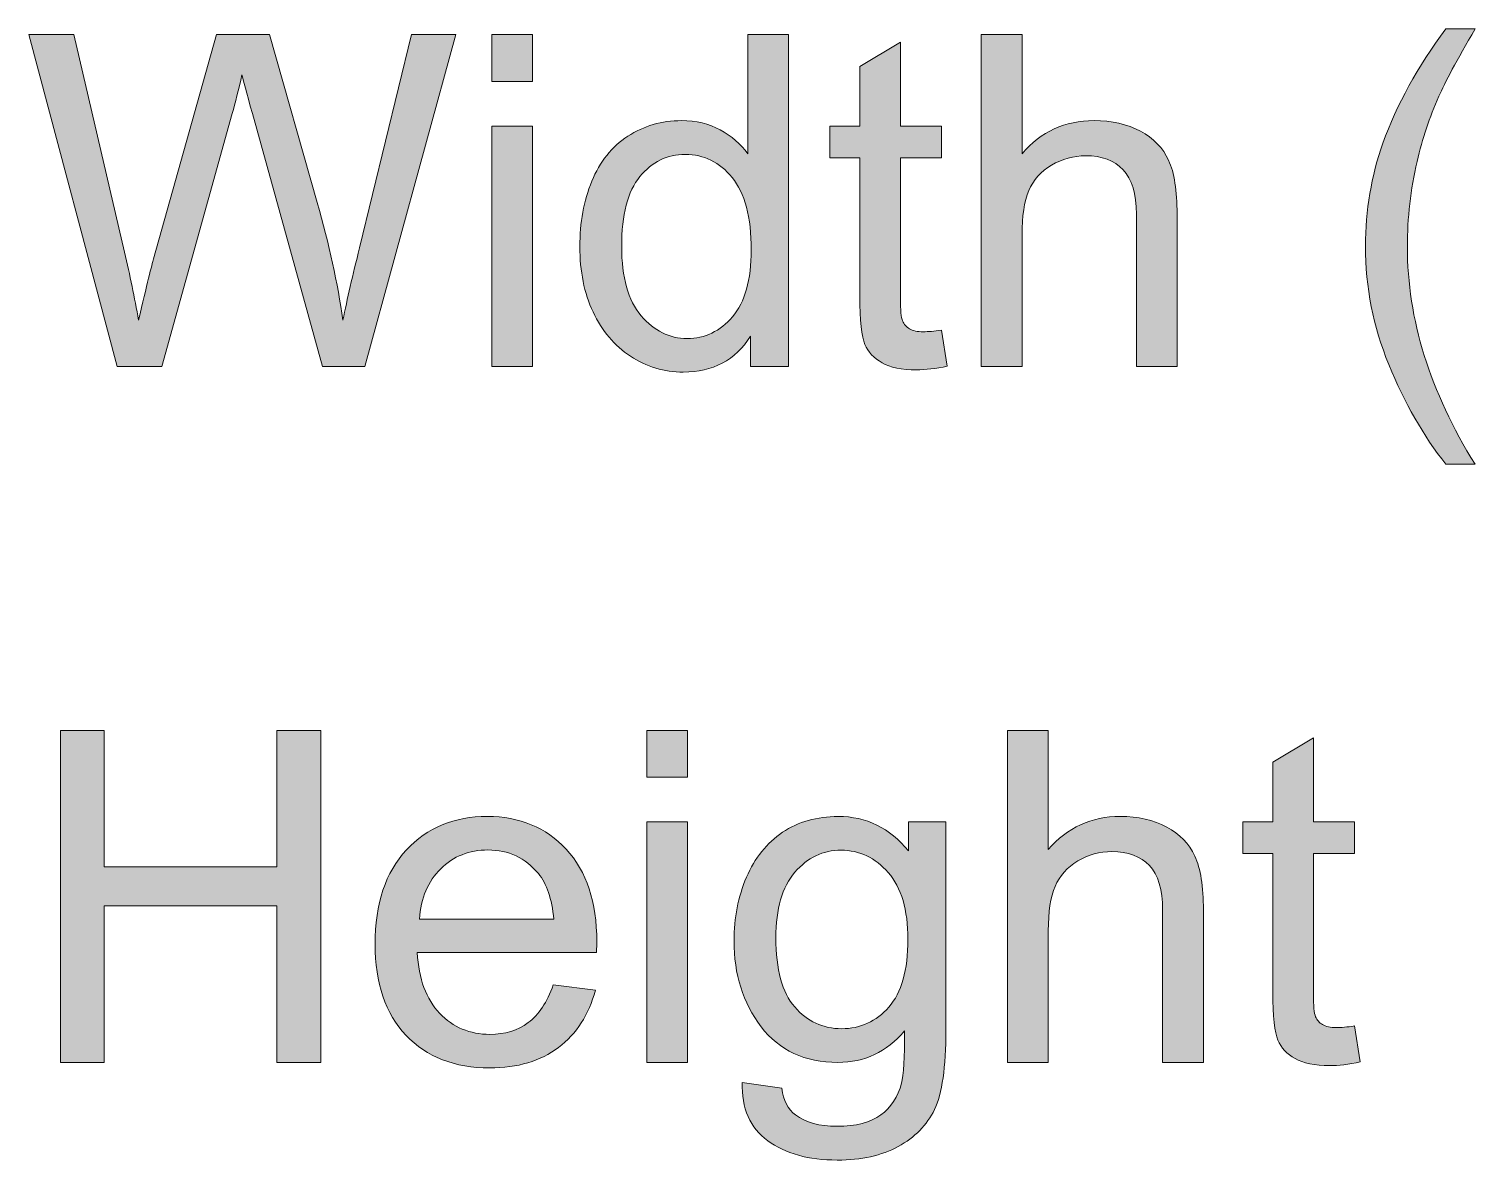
# Model space of a CAD drawing. Header units: inches. Extents: x 0.2 to 13, y -17.3 to -0.1.
# Drawn here: x 0.309 to 0.828, y -1.501 to -1.094 of the extents above; entities that cross this region are included whole.
import ezdxf

# ---------------------------------------------------------------- set-up
doc = ezdxf.new("R2010")
doc.units = ezdxf.units.IN
doc.header["$MEASUREMENT"] = 0
doc.layers.add('Layer 1', color=7, linetype='Continuous')

# ---------------------------------------------------------------- blocks, each defined once
blk = doc.blocks.new('block 6')
at = {"layer": 'Layer 1', "true_color": 0xffffff}
h = blk.add_hatch(color=7, dxfattribs=at)
h.dxf.hatch_style = 2
edge = h.paths.add_edge_path()
edge.add_spline(control_points=[(0.34035, -1.21581), (0.34035, -1.21581), (0.30869, -1.09651), (0.30869, -1.09651), (0.30869, -1.09651), (0.32488, -1.09651), (0.32488, -1.09651), (0.32488, -1.09651), (0.34303, -1.17472), (0.34303, -1.17472), (0.34498, -1.18291), (0.34667, -1.19105), (0.34808, -1.19913), (0.35111, -1.18638), (0.35291, -1.17903), (0.35345, -1.17708), (0.35345, -1.17708), (0.37615, -1.09651), (0.37615, -1.09651), (0.37615, -1.09651), (0.3952, -1.09651), (0.3952, -1.09651), (0.3952, -1.09651), (0.41229, -1.15689), (0.41229, -1.15689), (0.41657, -1.17187), (0.41966, -1.18595), (0.42156, -1.19913), (0.42308, -1.19159), (0.42506, -1.18294), (0.4275, -1.17317), (0.4275, -1.17317), (0.44622, -1.09651), (0.44622, -1.09651), (0.44622, -1.09651), (0.46209, -1.09651), (0.46209, -1.09651), (0.46209, -1.09651), (0.42938, -1.21581), (0.42938, -1.21581), (0.42938, -1.21581), (0.41416, -1.21581), (0.41416, -1.21581), (0.41416, -1.21581), (0.38901, -1.12491), (0.38901, -1.12491), (0.3869, -1.11732), (0.38565, -1.11265), (0.38527, -1.11091), (0.38402, -1.11639), (0.38285, -1.12106), (0.38177, -1.12491), (0.38177, -1.12491), (0.35646, -1.21581), (0.35646, -1.21581), (0.35646, -1.21581), (0.34035, -1.21581), (0.34035, -1.21581)], knot_values=[0, 0, 0, 0, 1, 1, 1, 2, 2, 2, 3, 3, 3, 4, 4, 4, 5, 5, 5, 6, 6, 6, 7, 7, 7, 8, 8, 8, 9, 9, 9, 10, 10, 10, 11, 11, 11, 12, 12, 12, 13, 13, 13, 14, 14, 14, 15, 15, 15, 16, 16, 16, 17, 17, 17, 18, 18, 18, 19, 19, 19, 19], degree=3, periodic=1)
h = blk.add_hatch(color=7, dxfattribs=at)
h.dxf.hatch_style = 2
h.paths.add_polyline_path([(0.47503, -1.11336), (0.47503, -1.09651), (0.48968, -1.09651), (0.48968, -1.11336)])
h.paths.add_polyline_path([(0.47503, -1.21581), (0.47503, -1.12939), (0.48968, -1.12939), (0.48968, -1.21581)])
h = blk.add_hatch(color=7, dxfattribs=at)
h.dxf.hatch_style = 2
edge = h.paths.add_edge_path()
edge.add_spline(control_points=[(0.56805, -1.21581), (0.56805, -1.21581), (0.56805, -1.20491), (0.56805, -1.20491), (0.56257, -1.21348), (0.55451, -1.21777), (0.54388, -1.21777), (0.53699, -1.21777), (0.53065, -1.21587), (0.52488, -1.21207), (0.5191, -1.20827), (0.51462, -1.20297), (0.51145, -1.19616), (0.50827, -1.18935), (0.50669, -1.18153), (0.50669, -1.17268), (0.50669, -1.16406), (0.50812, -1.15623), (0.511, -1.1492), (0.51388, -1.14218), (0.51819, -1.13679), (0.52394, -1.13305), (0.52969, -1.12931), (0.53612, -1.12743), (0.54323, -1.12743), (0.54843, -1.12743), (0.55307, -1.12853), (0.55714, -1.13073), (0.56121, -1.13293), (0.56452, -1.13579), (0.56707, -1.13932), (0.56707, -1.13932), (0.56707, -1.09651), (0.56707, -1.09651), (0.56707, -1.09651), (0.58164, -1.09651), (0.58164, -1.09651), (0.58164, -1.09651), (0.58164, -1.21581), (0.58164, -1.21581), (0.58164, -1.21581), (0.56805, -1.21581), (0.56805, -1.21581)], knot_values=[0, 0, 0, 0, 1, 1, 1, 2, 2, 2, 3, 3, 3, 4, 4, 4, 5, 5, 5, 6, 6, 6, 7, 7, 7, 8, 8, 8, 9, 9, 9, 10, 10, 10, 11, 11, 11, 12, 12, 12, 13, 13, 13, 14, 14, 14, 14], degree=3, periodic=1)
edge = h.paths.add_edge_path()
edge.add_spline(control_points=[(0.52174, -1.17268), (0.52174, -1.18375), (0.52407, -1.19202), (0.52874, -1.1975), (0.53341, -1.20298), (0.53891, -1.20572), (0.54526, -1.20572), (0.55166, -1.20572), (0.5571, -1.2031), (0.56158, -1.19787), (0.56605, -1.19263), (0.56829, -1.18464), (0.56829, -1.1739), (0.56829, -1.16208), (0.56601, -1.15339), (0.56146, -1.14786), (0.5569, -1.14233), (0.55128, -1.13956), (0.54461, -1.13956), (0.5381, -1.13956), (0.53266, -1.14222), (0.52829, -1.14754), (0.52393, -1.15285), (0.52174, -1.16123), (0.52174, -1.17268)], knot_values=[0, 0, 0, 0, 1, 1, 1, 2, 2, 2, 3, 3, 3, 4, 4, 4, 5, 5, 5, 6, 6, 6, 7, 7, 7, 8, 8, 8, 8], degree=3, periodic=1)
h = blk.add_hatch(color=7, dxfattribs=at)
h.dxf.hatch_style = 2
edge = h.paths.add_edge_path()
edge.add_spline(control_points=[(0.65097, -1.21581), (0.65097, -1.21581), (0.65097, -1.09651), (0.65097, -1.09651), (0.65097, -1.09651), (0.66562, -1.09651), (0.66562, -1.09651), (0.66562, -1.09651), (0.66562, -1.13932), (0.66562, -1.13932), (0.67246, -1.1314), (0.68108, -1.12743), (0.6915, -1.12743), (0.6979, -1.12743), (0.70346, -1.1287), (0.70818, -1.13122), (0.7129, -1.13374), (0.71628, -1.13723), (0.71832, -1.14168), (0.72035, -1.14612), (0.72137, -1.15258), (0.72137, -1.16104), (0.72137, -1.16104), (0.72137, -1.21581), (0.72137, -1.21581), (0.72137, -1.21581), (0.70672, -1.21581), (0.70672, -1.21581), (0.70672, -1.21581), (0.70672, -1.16104), (0.70672, -1.16104), (0.70672, -1.15372), (0.70513, -1.14839), (0.70196, -1.14505), (0.69878, -1.14172), (0.6943, -1.14005), (0.68849, -1.14005), (0.68415, -1.14005), (0.68007, -1.14117), (0.67624, -1.14343), (0.67242, -1.14568), (0.66969, -1.14873), (0.66806, -1.15258), (0.66644, -1.15643), (0.66562, -1.16175), (0.66562, -1.16853), (0.66562, -1.16853), (0.66562, -1.21581), (0.66562, -1.21581), (0.66562, -1.21581), (0.65097, -1.21581), (0.65097, -1.21581)], knot_values=[0, 0, 0, 0, 1, 1, 1, 2, 2, 2, 3, 3, 3, 4, 4, 4, 5, 5, 5, 6, 6, 6, 7, 7, 7, 8, 8, 8, 9, 9, 9, 10, 10, 10, 11, 11, 11, 12, 12, 12, 13, 13, 13, 14, 14, 14, 15, 15, 15, 16, 16, 16, 17, 17, 17, 17], degree=3, periodic=1)
h = blk.add_hatch(color=7, dxfattribs=at)
h.dxf.hatch_style = 2
edge = h.paths.add_edge_path()
edge.add_spline(control_points=[(0.81797, -1.25089), (0.80988, -1.24069), (0.80305, -1.22875), (0.79746, -1.21508), (0.79187, -1.20141), (0.78908, -1.18725), (0.78908, -1.1726), (0.78908, -1.15969), (0.79116, -1.14732), (0.79534, -1.13549), (0.80023, -1.12177), (0.80777, -1.10809), (0.81797, -1.09448), (0.81797, -1.09448), (0.82846, -1.09448), (0.82846, -1.09448), (0.8219, -1.10576), (0.81756, -1.11382), (0.81544, -1.11865), (0.81213, -1.12613), (0.80953, -1.13395), (0.80763, -1.14208), (0.8053, -1.15223), (0.80413, -1.16243), (0.80413, -1.17268), (0.80413, -1.19878), (0.81224, -1.22485), (0.82846, -1.25089), (0.82846, -1.25089), (0.81797, -1.25089), (0.81797, -1.25089)], knot_values=[0, 0, 0, 0, 1, 1, 1, 2, 2, 2, 3, 3, 3, 4, 4, 4, 5, 5, 5, 6, 6, 6, 7, 7, 7, 8, 8, 8, 9, 9, 9, 10, 10, 10, 10], degree=3, periodic=1)
h = blk.add_hatch(color=7, dxfattribs=at)
h.dxf.hatch_style = 2
edge = h.paths.add_edge_path()
edge.add_spline(control_points=[(0.63665, -1.20271), (0.63665, -1.20271), (0.63877, -1.21565), (0.63877, -1.21565), (0.63464, -1.21652), (0.63095, -1.21695), (0.6277, -1.21695), (0.62238, -1.21695), (0.61826, -1.21611), (0.61533, -1.21443), (0.6124, -1.21275), (0.61034, -1.21054), (0.60914, -1.2078), (0.60795, -1.20506), (0.60735, -1.19929), (0.60735, -1.1905), (0.60735, -1.1905), (0.60735, -1.14078), (0.60735, -1.14078), (0.60735, -1.14078), (0.59661, -1.14078), (0.59661, -1.14078), (0.59661, -1.14078), (0.59661, -1.12939), (0.59661, -1.12939), (0.59661, -1.12939), (0.60735, -1.12939), (0.60735, -1.12939), (0.60735, -1.12939), (0.60735, -1.10798), (0.60735, -1.10798), (0.60735, -1.10798), (0.62192, -1.0992), (0.62192, -1.0992), (0.62192, -1.0992), (0.62192, -1.12939), (0.62192, -1.12939), (0.62192, -1.12939), (0.63665, -1.12939), (0.63665, -1.12939), (0.63665, -1.12939), (0.63665, -1.14078), (0.63665, -1.14078), (0.63665, -1.14078), (0.62192, -1.14078), (0.62192, -1.14078), (0.62192, -1.14078), (0.62192, -1.19132), (0.62192, -1.19132), (0.62192, -1.1955), (0.62218, -1.19818), (0.62269, -1.19937), (0.62321, -1.20057), (0.62405, -1.20152), (0.62522, -1.20222), (0.62638, -1.20293), (0.62805, -1.20328), (0.63022, -1.20328), (0.63185, -1.20328), (0.63399, -1.20309), (0.63665, -1.20271)], knot_values=[0, 0, 0, 0, 1, 1, 1, 2, 2, 2, 3, 3, 3, 4, 4, 4, 5, 5, 5, 6, 6, 6, 7, 7, 7, 8, 8, 8, 9, 9, 9, 10, 10, 10, 11, 11, 11, 12, 12, 12, 13, 13, 13, 14, 14, 14, 15, 15, 15, 16, 16, 16, 17, 17, 17, 18, 18, 18, 19, 19, 19, 20, 20, 20, 20], degree=3, periodic=1)
at = {"layer": 'Layer 1', "lineweight": 0}
for points in [[(0.47503, -1.11336), (0.47503, -1.09651), (0.48968, -1.09651), (0.48968, -1.11336), (0.47503, -1.11336)], [(0.47503, -1.21581), (0.47503, -1.12939), (0.48968, -1.12939), (0.48968, -1.21581), (0.47503, -1.21581)]]:
    blk.add_lwpolyline(points, dxfattribs=at)
for points, knots in [([(0.34035, -1.21581), (0.34035, -1.21581), (0.30869, -1.09651), (0.30869, -1.09651), (0.30869, -1.09651), (0.32488, -1.09651), (0.32488, -1.09651), (0.32488, -1.09651), (0.34303, -1.17472), (0.34303, -1.17472), (0.34498, -1.18291), (0.34667, -1.19105), (0.34808, -1.19913), (0.35111, -1.18638), (0.35291, -1.17903), (0.35345, -1.17708), (0.35345, -1.17708), (0.37615, -1.09651), (0.37615, -1.09651), (0.37615, -1.09651), (0.3952, -1.09651), (0.3952, -1.09651), (0.3952, -1.09651), (0.41229, -1.15689), (0.41229, -1.15689), (0.41657, -1.17187), (0.41966, -1.18595), (0.42156, -1.19913), (0.42308, -1.19159), (0.42506, -1.18294), (0.4275, -1.17317), (0.4275, -1.17317), (0.44622, -1.09651), (0.44622, -1.09651), (0.44622, -1.09651), (0.46209, -1.09651), (0.46209, -1.09651), (0.46209, -1.09651), (0.42938, -1.21581), (0.42938, -1.21581), (0.42938, -1.21581), (0.41416, -1.21581), (0.41416, -1.21581), (0.41416, -1.21581), (0.38901, -1.12491), (0.38901, -1.12491), (0.3869, -1.11732), (0.38565, -1.11265), (0.38527, -1.11091), (0.38402, -1.11639), (0.38285, -1.12106), (0.38177, -1.12491), (0.38177, -1.12491), (0.35646, -1.21581), (0.35646, -1.21581), (0.35646, -1.21581), (0.34035, -1.21581), (0.34035, -1.21581)], [0, 0, 0, 0, 1, 1, 1, 2, 2, 2, 3, 3, 3, 4, 4, 4, 5, 5, 5, 6, 6, 6, 7, 7, 7, 8, 8, 8, 9, 9, 9, 10, 10, 10, 11, 11, 11, 12, 12, 12, 13, 13, 13, 14, 14, 14, 15, 15, 15, 16, 16, 16, 17, 17, 17, 18, 18, 18, 19, 19, 19, 19]), ([(0.56805, -1.21581), (0.56805, -1.21581), (0.56805, -1.20491), (0.56805, -1.20491), (0.56257, -1.21348), (0.55451, -1.21777), (0.54388, -1.21777), (0.53699, -1.21777), (0.53065, -1.21587), (0.52488, -1.21207), (0.5191, -1.20827), (0.51462, -1.20297), (0.51145, -1.19616), (0.50827, -1.18935), (0.50669, -1.18153), (0.50669, -1.17268), (0.50669, -1.16406), (0.50812, -1.15623), (0.511, -1.1492), (0.51388, -1.14218), (0.51819, -1.13679), (0.52394, -1.13305), (0.52969, -1.12931), (0.53612, -1.12743), (0.54323, -1.12743), (0.54843, -1.12743), (0.55307, -1.12853), (0.55714, -1.13073), (0.56121, -1.13293), (0.56452, -1.13579), (0.56707, -1.13932), (0.56707, -1.13932), (0.56707, -1.09651), (0.56707, -1.09651), (0.56707, -1.09651), (0.58164, -1.09651), (0.58164, -1.09651), (0.58164, -1.09651), (0.58164, -1.21581), (0.58164, -1.21581), (0.58164, -1.21581), (0.56805, -1.21581), (0.56805, -1.21581)], [0, 0, 0, 0, 1, 1, 1, 2, 2, 2, 3, 3, 3, 4, 4, 4, 5, 5, 5, 6, 6, 6, 7, 7, 7, 8, 8, 8, 9, 9, 9, 10, 10, 10, 11, 11, 11, 12, 12, 12, 13, 13, 13, 14, 14, 14, 14]), ([(0.65097, -1.21581), (0.65097, -1.21581), (0.65097, -1.09651), (0.65097, -1.09651), (0.65097, -1.09651), (0.66562, -1.09651), (0.66562, -1.09651), (0.66562, -1.09651), (0.66562, -1.13932), (0.66562, -1.13932), (0.67246, -1.1314), (0.68108, -1.12743), (0.6915, -1.12743), (0.6979, -1.12743), (0.70346, -1.1287), (0.70818, -1.13122), (0.7129, -1.13374), (0.71628, -1.13723), (0.71832, -1.14168), (0.72035, -1.14612), (0.72137, -1.15258), (0.72137, -1.16104), (0.72137, -1.16104), (0.72137, -1.21581), (0.72137, -1.21581), (0.72137, -1.21581), (0.70672, -1.21581), (0.70672, -1.21581), (0.70672, -1.21581), (0.70672, -1.16104), (0.70672, -1.16104), (0.70672, -1.15372), (0.70513, -1.14839), (0.70196, -1.14505), (0.69878, -1.14172), (0.6943, -1.14005), (0.68849, -1.14005), (0.68415, -1.14005), (0.68007, -1.14117), (0.67624, -1.14343), (0.67242, -1.14568), (0.66969, -1.14873), (0.66806, -1.15258), (0.66644, -1.15643), (0.66562, -1.16175), (0.66562, -1.16853), (0.66562, -1.16853), (0.66562, -1.21581), (0.66562, -1.21581), (0.66562, -1.21581), (0.65097, -1.21581), (0.65097, -1.21581)], [0, 0, 0, 0, 1, 1, 1, 2, 2, 2, 3, 3, 3, 4, 4, 4, 5, 5, 5, 6, 6, 6, 7, 7, 7, 8, 8, 8, 9, 9, 9, 10, 10, 10, 11, 11, 11, 12, 12, 12, 13, 13, 13, 14, 14, 14, 15, 15, 15, 16, 16, 16, 17, 17, 17, 17]), ([(0.81797, -1.25089), (0.80988, -1.24069), (0.80305, -1.22875), (0.79746, -1.21508), (0.79187, -1.20141), (0.78908, -1.18725), (0.78908, -1.1726), (0.78908, -1.15969), (0.79116, -1.14732), (0.79534, -1.13549), (0.80023, -1.12177), (0.80777, -1.10809), (0.81797, -1.09448), (0.81797, -1.09448), (0.82846, -1.09448), (0.82846, -1.09448), (0.8219, -1.10576), (0.81756, -1.11382), (0.81544, -1.11865), (0.81213, -1.12613), (0.80953, -1.13395), (0.80763, -1.14208), (0.8053, -1.15223), (0.80413, -1.16243), (0.80413, -1.17268), (0.80413, -1.19878), (0.81224, -1.22485), (0.82846, -1.25089), (0.82846, -1.25089), (0.81797, -1.25089), (0.81797, -1.25089)], [0, 0, 0, 0, 1, 1, 1, 2, 2, 2, 3, 3, 3, 4, 4, 4, 5, 5, 5, 6, 6, 6, 7, 7, 7, 8, 8, 8, 9, 9, 9, 10, 10, 10, 10]), ([(0.63665, -1.20271), (0.63665, -1.20271), (0.63877, -1.21565), (0.63877, -1.21565), (0.63464, -1.21652), (0.63095, -1.21695), (0.6277, -1.21695), (0.62238, -1.21695), (0.61826, -1.21611), (0.61533, -1.21443), (0.6124, -1.21275), (0.61034, -1.21054), (0.60914, -1.2078), (0.60795, -1.20506), (0.60735, -1.19929), (0.60735, -1.1905), (0.60735, -1.1905), (0.60735, -1.14078), (0.60735, -1.14078), (0.60735, -1.14078), (0.59661, -1.14078), (0.59661, -1.14078), (0.59661, -1.14078), (0.59661, -1.12939), (0.59661, -1.12939), (0.59661, -1.12939), (0.60735, -1.12939), (0.60735, -1.12939), (0.60735, -1.12939), (0.60735, -1.10798), (0.60735, -1.10798), (0.60735, -1.10798), (0.62192, -1.0992), (0.62192, -1.0992), (0.62192, -1.0992), (0.62192, -1.12939), (0.62192, -1.12939), (0.62192, -1.12939), (0.63665, -1.12939), (0.63665, -1.12939), (0.63665, -1.12939), (0.63665, -1.14078), (0.63665, -1.14078), (0.63665, -1.14078), (0.62192, -1.14078), (0.62192, -1.14078), (0.62192, -1.14078), (0.62192, -1.19132), (0.62192, -1.19132), (0.62192, -1.1955), (0.62218, -1.19818), (0.62269, -1.19937), (0.62321, -1.20057), (0.62405, -1.20152), (0.62522, -1.20222), (0.62638, -1.20293), (0.62805, -1.20328), (0.63022, -1.20328), (0.63185, -1.20328), (0.63399, -1.20309), (0.63665, -1.20271)], [0, 0, 0, 0, 1, 1, 1, 2, 2, 2, 3, 3, 3, 4, 4, 4, 5, 5, 5, 6, 6, 6, 7, 7, 7, 8, 8, 8, 9, 9, 9, 10, 10, 10, 11, 11, 11, 12, 12, 12, 13, 13, 13, 14, 14, 14, 15, 15, 15, 16, 16, 16, 17, 17, 17, 18, 18, 18, 19, 19, 19, 20, 20, 20, 20]), ([(0.52174, -1.17268), (0.52174, -1.18375), (0.52407, -1.19202), (0.52874, -1.1975), (0.53341, -1.20298), (0.53891, -1.20572), (0.54526, -1.20572), (0.55166, -1.20572), (0.5571, -1.2031), (0.56158, -1.19787), (0.56605, -1.19263), (0.56829, -1.18464), (0.56829, -1.1739), (0.56829, -1.16208), (0.56601, -1.15339), (0.56146, -1.14786), (0.5569, -1.14233), (0.55128, -1.13956), (0.54461, -1.13956), (0.5381, -1.13956), (0.53266, -1.14222), (0.52829, -1.14754), (0.52393, -1.15285), (0.52174, -1.16123), (0.52174, -1.17268)], [0, 0, 0, 0, 1, 1, 1, 2, 2, 2, 3, 3, 3, 4, 4, 4, 5, 5, 5, 6, 6, 6, 7, 7, 7, 8, 8, 8, 8])]:
    blk.add_open_spline(points, degree=3, knots=knots, dxfattribs=at)
blk = doc.blocks.new('block 7')
at = {"layer": 'Layer 1', "true_color": 0xffffff}
h = blk.add_hatch(color=7, dxfattribs=at)
h.dxf.hatch_style = 2
h.paths.add_polyline_path([(0.32, -1.46581), (0.32, -1.34651), (0.33579, -1.34651), (0.33579, -1.3955), (0.3978, -1.3955), (0.3978, -1.34651), (0.41359, -1.34651), (0.41359, -1.46581), (0.3978, -1.46581), (0.3978, -1.40958), (0.33579, -1.40958), (0.33579, -1.46581)])
h = blk.add_hatch(color=7, dxfattribs=at)
h.dxf.hatch_style = 2
h.paths.add_polyline_path([(0.53078, -1.36336), (0.53078, -1.34651), (0.54542, -1.34651), (0.54542, -1.36336)])
h.paths.add_polyline_path([(0.53078, -1.46581), (0.53078, -1.37939), (0.54542, -1.37939), (0.54542, -1.46581)])
h = blk.add_hatch(color=7, dxfattribs=at)
h.dxf.hatch_style = 2
edge = h.paths.add_edge_path()
edge.add_spline(control_points=[(0.66041, -1.46581), (0.66041, -1.46581), (0.66041, -1.34651), (0.66041, -1.34651), (0.66041, -1.34651), (0.67506, -1.34651), (0.67506, -1.34651), (0.67506, -1.34651), (0.67506, -1.38932), (0.67506, -1.38932), (0.6819, -1.3814), (0.69052, -1.37743), (0.70094, -1.37743), (0.70734, -1.37743), (0.7129, -1.3787), (0.71762, -1.38122), (0.72234, -1.38374), (0.72572, -1.38723), (0.72776, -1.39168), (0.72979, -1.39612), (0.73081, -1.40258), (0.73081, -1.41104), (0.73081, -1.41104), (0.73081, -1.46581), (0.73081, -1.46581), (0.73081, -1.46581), (0.71616, -1.46581), (0.71616, -1.46581), (0.71616, -1.46581), (0.71616, -1.41104), (0.71616, -1.41104), (0.71616, -1.40372), (0.71457, -1.39839), (0.7114, -1.39505), (0.70822, -1.39172), (0.70374, -1.39005), (0.69793, -1.39005), (0.69359, -1.39005), (0.68951, -1.39117), (0.68568, -1.39343), (0.68186, -1.39568), (0.67913, -1.39873), (0.6775, -1.40258), (0.67588, -1.40643), (0.67506, -1.41175), (0.67506, -1.41853), (0.67506, -1.41853), (0.67506, -1.46581), (0.67506, -1.46581), (0.67506, -1.46581), (0.66041, -1.46581), (0.66041, -1.46581)], knot_values=[0, 0, 0, 0, 1, 1, 1, 2, 2, 2, 3, 3, 3, 4, 4, 4, 5, 5, 5, 6, 6, 6, 7, 7, 7, 8, 8, 8, 9, 9, 9, 10, 10, 10, 11, 11, 11, 12, 12, 12, 13, 13, 13, 14, 14, 14, 15, 15, 15, 16, 16, 16, 17, 17, 17, 17], degree=3, periodic=1)
h = blk.add_hatch(color=7, dxfattribs=at)
h.dxf.hatch_style = 2
edge = h.paths.add_edge_path()
edge.add_spline(control_points=[(0.78509, -1.45271), (0.78509, -1.45271), (0.7872, -1.46565), (0.7872, -1.46565), (0.78308, -1.46652), (0.77939, -1.46695), (0.77614, -1.46695), (0.77082, -1.46695), (0.7667, -1.46611), (0.76377, -1.46443), (0.76084, -1.46275), (0.75878, -1.46054), (0.75758, -1.4578), (0.75639, -1.45506), (0.75579, -1.44929), (0.75579, -1.4405), (0.75579, -1.4405), (0.75579, -1.39078), (0.75579, -1.39078), (0.75579, -1.39078), (0.74505, -1.39078), (0.74505, -1.39078), (0.74505, -1.39078), (0.74505, -1.37939), (0.74505, -1.37939), (0.74505, -1.37939), (0.75579, -1.37939), (0.75579, -1.37939), (0.75579, -1.37939), (0.75579, -1.35798), (0.75579, -1.35798), (0.75579, -1.35798), (0.77036, -1.3492), (0.77036, -1.3492), (0.77036, -1.3492), (0.77036, -1.37939), (0.77036, -1.37939), (0.77036, -1.37939), (0.78509, -1.37939), (0.78509, -1.37939), (0.78509, -1.37939), (0.78509, -1.39078), (0.78509, -1.39078), (0.78509, -1.39078), (0.77036, -1.39078), (0.77036, -1.39078), (0.77036, -1.39078), (0.77036, -1.44132), (0.77036, -1.44132), (0.77036, -1.4455), (0.77062, -1.44818), (0.77113, -1.44937), (0.77165, -1.45057), (0.77249, -1.45152), (0.77365, -1.45222), (0.77482, -1.45293), (0.77649, -1.45328), (0.77866, -1.45328), (0.78029, -1.45328), (0.78243, -1.45309), (0.78509, -1.45271)], knot_values=[0, 0, 0, 0, 1, 1, 1, 2, 2, 2, 3, 3, 3, 4, 4, 4, 5, 5, 5, 6, 6, 6, 7, 7, 7, 8, 8, 8, 9, 9, 9, 10, 10, 10, 11, 11, 11, 12, 12, 12, 13, 13, 13, 14, 14, 14, 15, 15, 15, 16, 16, 16, 17, 17, 17, 18, 18, 18, 19, 19, 19, 20, 20, 20, 20], degree=3, periodic=1)
h = blk.add_hatch(color=7, dxfattribs=at)
h.dxf.hatch_style = 2
edge = h.paths.add_edge_path()
edge.add_spline(control_points=[(0.49717, -1.43798), (0.49717, -1.43798), (0.5123, -1.43985), (0.5123, -1.43985), (0.50991, -1.4487), (0.50549, -1.45556), (0.49904, -1.46044), (0.49258, -1.46533), (0.48433, -1.46777), (0.4743, -1.46777), (0.46166, -1.46777), (0.45163, -1.46387), (0.44423, -1.45609), (0.43682, -1.4483), (0.43312, -1.43738), (0.43312, -1.42333), (0.43312, -1.40879), (0.43686, -1.39751), (0.44435, -1.38948), (0.45184, -1.38145), (0.46155, -1.37743), (0.47348, -1.37743), (0.48504, -1.37743), (0.49448, -1.38137), (0.5018, -1.38923), (0.50913, -1.3971), (0.51279, -1.40817), (0.51279, -1.42244), (0.51279, -1.42331), (0.51276, -1.42461), (0.51271, -1.42634), (0.51271, -1.42634), (0.44826, -1.42634), (0.44826, -1.42634), (0.4488, -1.43584), (0.45148, -1.44311), (0.45631, -1.44815), (0.46114, -1.4532), (0.46716, -1.45572), (0.47438, -1.45572), (0.47975, -1.45572), (0.48433, -1.45431), (0.48813, -1.45149), (0.49193, -1.44867), (0.49494, -1.44417), (0.49717, -1.43798)], knot_values=[0, 0, 0, 0, 1, 1, 1, 2, 2, 2, 3, 3, 3, 4, 4, 4, 5, 5, 5, 6, 6, 6, 7, 7, 7, 8, 8, 8, 9, 9, 9, 10, 10, 10, 11, 11, 11, 12, 12, 12, 13, 13, 13, 14, 14, 14, 15, 15, 15, 15], degree=3, periodic=1)
edge = h.paths.add_edge_path()
edge.add_spline(control_points=[(0.44907, -1.4143), (0.44907, -1.4143), (0.49733, -1.4143), (0.49733, -1.4143), (0.49668, -1.40703), (0.49483, -1.40158), (0.49179, -1.39794), (0.48713, -1.3923), (0.48108, -1.38948), (0.47365, -1.38948), (0.46692, -1.38948), (0.46126, -1.39173), (0.45668, -1.39623), (0.45209, -1.40074), (0.44956, -1.40676), (0.44907, -1.4143)], knot_values=[0, 0, 0, 0, 1, 1, 1, 2, 2, 2, 3, 3, 3, 4, 4, 4, 5, 5, 5, 5], degree=3, periodic=1)
h = blk.add_hatch(color=7, dxfattribs=at)
h.dxf.hatch_style = 2
edge = h.paths.add_edge_path()
edge.add_spline(control_points=[(0.56504, -1.47297), (0.56504, -1.47297), (0.57928, -1.47509), (0.57928, -1.47509), (0.57987, -1.47949), (0.58153, -1.48269), (0.58424, -1.48469), (0.58788, -1.48741), (0.59284, -1.48876), (0.59913, -1.48876), (0.60592, -1.48876), (0.61115, -1.48741), (0.61484, -1.48469), (0.61853, -1.48198), (0.62103, -1.47818), (0.62233, -1.4733), (0.62309, -1.47032), (0.62344, -1.46405), (0.62339, -1.4545), (0.61698, -1.46204), (0.60901, -1.46581), (0.59946, -1.46581), (0.58758, -1.46581), (0.57838, -1.46153), (0.57187, -1.45296), (0.56536, -1.44438), (0.56211, -1.4341), (0.56211, -1.42211), (0.56211, -1.41387), (0.5636, -1.40626), (0.56658, -1.39929), (0.56957, -1.39231), (0.57389, -1.38693), (0.57956, -1.38313), (0.58523, -1.37933), (0.59189, -1.37743), (0.59954, -1.37743), (0.60974, -1.37743), (0.61815, -1.38156), (0.62477, -1.3898), (0.62477, -1.3898), (0.62477, -1.37939), (0.62477, -1.37939), (0.62477, -1.37939), (0.63828, -1.37939), (0.63828, -1.37939), (0.63828, -1.37939), (0.63828, -1.45409), (0.63828, -1.45409), (0.63828, -1.46755), (0.63691, -1.47708), (0.63417, -1.4827), (0.63143, -1.48832), (0.62709, -1.49275), (0.62115, -1.49601), (0.61521, -1.49926), (0.6079, -1.50089), (0.59922, -1.50089), (0.58891, -1.50089), (0.58058, -1.49857), (0.57423, -1.49393), (0.56788, -1.48929), (0.56482, -1.48231), (0.56504, -1.47297)], knot_values=[0, 0, 0, 0, 1, 1, 1, 2, 2, 2, 3, 3, 3, 4, 4, 4, 5, 5, 5, 6, 6, 6, 7, 7, 7, 8, 8, 8, 9, 9, 9, 10, 10, 10, 11, 11, 11, 12, 12, 12, 13, 13, 13, 14, 14, 14, 15, 15, 15, 16, 16, 16, 17, 17, 17, 18, 18, 18, 19, 19, 19, 20, 20, 20, 21, 21, 21, 21], degree=3, periodic=1)
edge = h.paths.add_edge_path()
edge.add_spline(control_points=[(0.57716, -1.42105), (0.57716, -1.43239), (0.57941, -1.44067), (0.58392, -1.44588), (0.58842, -1.45108), (0.59406, -1.45369), (0.60084, -1.45369), (0.60757, -1.45369), (0.61321, -1.4511), (0.61777, -1.44592), (0.62233, -1.44073), (0.62461, -1.43261), (0.62461, -1.42154), (0.62461, -1.41096), (0.62226, -1.40299), (0.61757, -1.39762), (0.61287, -1.39225), (0.60722, -1.38956), (0.6006, -1.38956), (0.59409, -1.38956), (0.58856, -1.39221), (0.584, -1.39749), (0.57944, -1.40278), (0.57716, -1.41064), (0.57716, -1.42105)], knot_values=[0, 0, 0, 0, 1, 1, 1, 2, 2, 2, 3, 3, 3, 4, 4, 4, 5, 5, 5, 6, 6, 6, 7, 7, 7, 8, 8, 8, 8], degree=3, periodic=1)
at = {"layer": 'Layer 1', "lineweight": 0}
for points in [[(0.32, -1.46581), (0.32, -1.34651), (0.33579, -1.34651), (0.33579, -1.3955), (0.3978, -1.3955), (0.3978, -1.34651), (0.41359, -1.34651), (0.41359, -1.46581), (0.3978, -1.46581), (0.3978, -1.40958), (0.33579, -1.40958), (0.33579, -1.46581), (0.32, -1.46581)], [(0.53078, -1.36336), (0.53078, -1.34651), (0.54542, -1.34651), (0.54542, -1.36336), (0.53078, -1.36336)], [(0.53078, -1.46581), (0.53078, -1.37939), (0.54542, -1.37939), (0.54542, -1.46581), (0.53078, -1.46581)]]:
    blk.add_lwpolyline(points, dxfattribs=at)
for points, knots in [([(0.66041, -1.46581), (0.66041, -1.46581), (0.66041, -1.34651), (0.66041, -1.34651), (0.66041, -1.34651), (0.67506, -1.34651), (0.67506, -1.34651), (0.67506, -1.34651), (0.67506, -1.38932), (0.67506, -1.38932), (0.6819, -1.3814), (0.69052, -1.37743), (0.70094, -1.37743), (0.70734, -1.37743), (0.7129, -1.3787), (0.71762, -1.38122), (0.72234, -1.38374), (0.72572, -1.38723), (0.72776, -1.39168), (0.72979, -1.39612), (0.73081, -1.40258), (0.73081, -1.41104), (0.73081, -1.41104), (0.73081, -1.46581), (0.73081, -1.46581), (0.73081, -1.46581), (0.71616, -1.46581), (0.71616, -1.46581), (0.71616, -1.46581), (0.71616, -1.41104), (0.71616, -1.41104), (0.71616, -1.40372), (0.71457, -1.39839), (0.7114, -1.39505), (0.70822, -1.39172), (0.70374, -1.39005), (0.69793, -1.39005), (0.69359, -1.39005), (0.68951, -1.39117), (0.68568, -1.39343), (0.68186, -1.39568), (0.67913, -1.39873), (0.6775, -1.40258), (0.67588, -1.40643), (0.67506, -1.41175), (0.67506, -1.41853), (0.67506, -1.41853), (0.67506, -1.46581), (0.67506, -1.46581), (0.67506, -1.46581), (0.66041, -1.46581), (0.66041, -1.46581)], [0, 0, 0, 0, 1, 1, 1, 2, 2, 2, 3, 3, 3, 4, 4, 4, 5, 5, 5, 6, 6, 6, 7, 7, 7, 8, 8, 8, 9, 9, 9, 10, 10, 10, 11, 11, 11, 12, 12, 12, 13, 13, 13, 14, 14, 14, 15, 15, 15, 16, 16, 16, 17, 17, 17, 17]), ([(0.78509, -1.45271), (0.78509, -1.45271), (0.7872, -1.46565), (0.7872, -1.46565), (0.78308, -1.46652), (0.77939, -1.46695), (0.77614, -1.46695), (0.77082, -1.46695), (0.7667, -1.46611), (0.76377, -1.46443), (0.76084, -1.46275), (0.75878, -1.46054), (0.75758, -1.4578), (0.75639, -1.45506), (0.75579, -1.44929), (0.75579, -1.4405), (0.75579, -1.4405), (0.75579, -1.39078), (0.75579, -1.39078), (0.75579, -1.39078), (0.74505, -1.39078), (0.74505, -1.39078), (0.74505, -1.39078), (0.74505, -1.37939), (0.74505, -1.37939), (0.74505, -1.37939), (0.75579, -1.37939), (0.75579, -1.37939), (0.75579, -1.37939), (0.75579, -1.35798), (0.75579, -1.35798), (0.75579, -1.35798), (0.77036, -1.3492), (0.77036, -1.3492), (0.77036, -1.3492), (0.77036, -1.37939), (0.77036, -1.37939), (0.77036, -1.37939), (0.78509, -1.37939), (0.78509, -1.37939), (0.78509, -1.37939), (0.78509, -1.39078), (0.78509, -1.39078), (0.78509, -1.39078), (0.77036, -1.39078), (0.77036, -1.39078), (0.77036, -1.39078), (0.77036, -1.44132), (0.77036, -1.44132), (0.77036, -1.4455), (0.77062, -1.44818), (0.77113, -1.44937), (0.77165, -1.45057), (0.77249, -1.45152), (0.77365, -1.45222), (0.77482, -1.45293), (0.77649, -1.45328), (0.77866, -1.45328), (0.78029, -1.45328), (0.78243, -1.45309), (0.78509, -1.45271)], [0, 0, 0, 0, 1, 1, 1, 2, 2, 2, 3, 3, 3, 4, 4, 4, 5, 5, 5, 6, 6, 6, 7, 7, 7, 8, 8, 8, 9, 9, 9, 10, 10, 10, 11, 11, 11, 12, 12, 12, 13, 13, 13, 14, 14, 14, 15, 15, 15, 16, 16, 16, 17, 17, 17, 18, 18, 18, 19, 19, 19, 20, 20, 20, 20]), ([(0.49717, -1.43798), (0.49717, -1.43798), (0.5123, -1.43985), (0.5123, -1.43985), (0.50991, -1.4487), (0.50549, -1.45556), (0.49904, -1.46044), (0.49258, -1.46533), (0.48433, -1.46777), (0.4743, -1.46777), (0.46166, -1.46777), (0.45163, -1.46387), (0.44423, -1.45609), (0.43682, -1.4483), (0.43312, -1.43738), (0.43312, -1.42333), (0.43312, -1.40879), (0.43686, -1.39751), (0.44435, -1.38948), (0.45184, -1.38145), (0.46155, -1.37743), (0.47348, -1.37743), (0.48504, -1.37743), (0.49448, -1.38137), (0.5018, -1.38923), (0.50913, -1.3971), (0.51279, -1.40817), (0.51279, -1.42244), (0.51279, -1.42331), (0.51276, -1.42461), (0.51271, -1.42634), (0.51271, -1.42634), (0.44826, -1.42634), (0.44826, -1.42634), (0.4488, -1.43584), (0.45148, -1.44311), (0.45631, -1.44815), (0.46114, -1.4532), (0.46716, -1.45572), (0.47438, -1.45572), (0.47975, -1.45572), (0.48433, -1.45431), (0.48813, -1.45149), (0.49193, -1.44867), (0.49494, -1.44417), (0.49717, -1.43798)], [0, 0, 0, 0, 1, 1, 1, 2, 2, 2, 3, 3, 3, 4, 4, 4, 5, 5, 5, 6, 6, 6, 7, 7, 7, 8, 8, 8, 9, 9, 9, 10, 10, 10, 11, 11, 11, 12, 12, 12, 13, 13, 13, 14, 14, 14, 15, 15, 15, 15]), ([(0.56504, -1.47297), (0.56504, -1.47297), (0.57928, -1.47509), (0.57928, -1.47509), (0.57987, -1.47949), (0.58153, -1.48269), (0.58424, -1.48469), (0.58788, -1.48741), (0.59284, -1.48876), (0.59913, -1.48876), (0.60592, -1.48876), (0.61115, -1.48741), (0.61484, -1.48469), (0.61853, -1.48198), (0.62103, -1.47818), (0.62233, -1.4733), (0.62309, -1.47032), (0.62344, -1.46405), (0.62339, -1.4545), (0.61698, -1.46204), (0.60901, -1.46581), (0.59946, -1.46581), (0.58758, -1.46581), (0.57838, -1.46153), (0.57187, -1.45296), (0.56536, -1.44438), (0.56211, -1.4341), (0.56211, -1.42211), (0.56211, -1.41387), (0.5636, -1.40626), (0.56658, -1.39929), (0.56957, -1.39231), (0.57389, -1.38693), (0.57956, -1.38313), (0.58523, -1.37933), (0.59189, -1.37743), (0.59954, -1.37743), (0.60974, -1.37743), (0.61815, -1.38156), (0.62477, -1.3898), (0.62477, -1.3898), (0.62477, -1.37939), (0.62477, -1.37939), (0.62477, -1.37939), (0.63828, -1.37939), (0.63828, -1.37939), (0.63828, -1.37939), (0.63828, -1.45409), (0.63828, -1.45409), (0.63828, -1.46755), (0.63691, -1.47708), (0.63417, -1.4827), (0.63143, -1.48832), (0.62709, -1.49275), (0.62115, -1.49601), (0.61521, -1.49926), (0.6079, -1.50089), (0.59922, -1.50089), (0.58891, -1.50089), (0.58058, -1.49857), (0.57423, -1.49393), (0.56788, -1.48929), (0.56482, -1.48231), (0.56504, -1.47297)], [0, 0, 0, 0, 1, 1, 1, 2, 2, 2, 3, 3, 3, 4, 4, 4, 5, 5, 5, 6, 6, 6, 7, 7, 7, 8, 8, 8, 9, 9, 9, 10, 10, 10, 11, 11, 11, 12, 12, 12, 13, 13, 13, 14, 14, 14, 15, 15, 15, 16, 16, 16, 17, 17, 17, 18, 18, 18, 19, 19, 19, 20, 20, 20, 21, 21, 21, 21]), ([(0.44907, -1.4143), (0.44907, -1.4143), (0.49733, -1.4143), (0.49733, -1.4143), (0.49668, -1.40703), (0.49483, -1.40158), (0.49179, -1.39794), (0.48713, -1.3923), (0.48108, -1.38948), (0.47365, -1.38948), (0.46692, -1.38948), (0.46126, -1.39173), (0.45668, -1.39623), (0.45209, -1.40074), (0.44956, -1.40676), (0.44907, -1.4143)], [0, 0, 0, 0, 1, 1, 1, 2, 2, 2, 3, 3, 3, 4, 4, 4, 5, 5, 5, 5]), ([(0.57716, -1.42105), (0.57716, -1.43239), (0.57941, -1.44067), (0.58392, -1.44588), (0.58842, -1.45108), (0.59406, -1.45369), (0.60084, -1.45369), (0.60757, -1.45369), (0.61321, -1.4511), (0.61777, -1.44592), (0.62233, -1.44073), (0.62461, -1.43261), (0.62461, -1.42154), (0.62461, -1.41096), (0.62226, -1.40299), (0.61757, -1.39762), (0.61287, -1.39225), (0.60722, -1.38956), (0.6006, -1.38956), (0.59409, -1.38956), (0.58856, -1.39221), (0.584, -1.39749), (0.57944, -1.40278), (0.57716, -1.41064), (0.57716, -1.42105)], [0, 0, 0, 0, 1, 1, 1, 2, 2, 2, 3, 3, 3, 4, 4, 4, 5, 5, 5, 6, 6, 6, 7, 7, 7, 8, 8, 8, 8])]:
    blk.add_open_spline(points, degree=3, knots=knots, dxfattribs=at)
blk = doc.blocks.new('block 2')
at = {"layer": 'Layer 1'}
for name in ['block 6', 'block 7']:
    blk.add_blockref(name, (0, 0), dxfattribs=at)

msp = doc.modelspace()

# ---------------------------------------------------------------- block references
at = {"layer": 'Layer 1'}
msp.add_blockref('block 2', (0, 0), dxfattribs=at)

doc.saveas('drawing.dxf')
